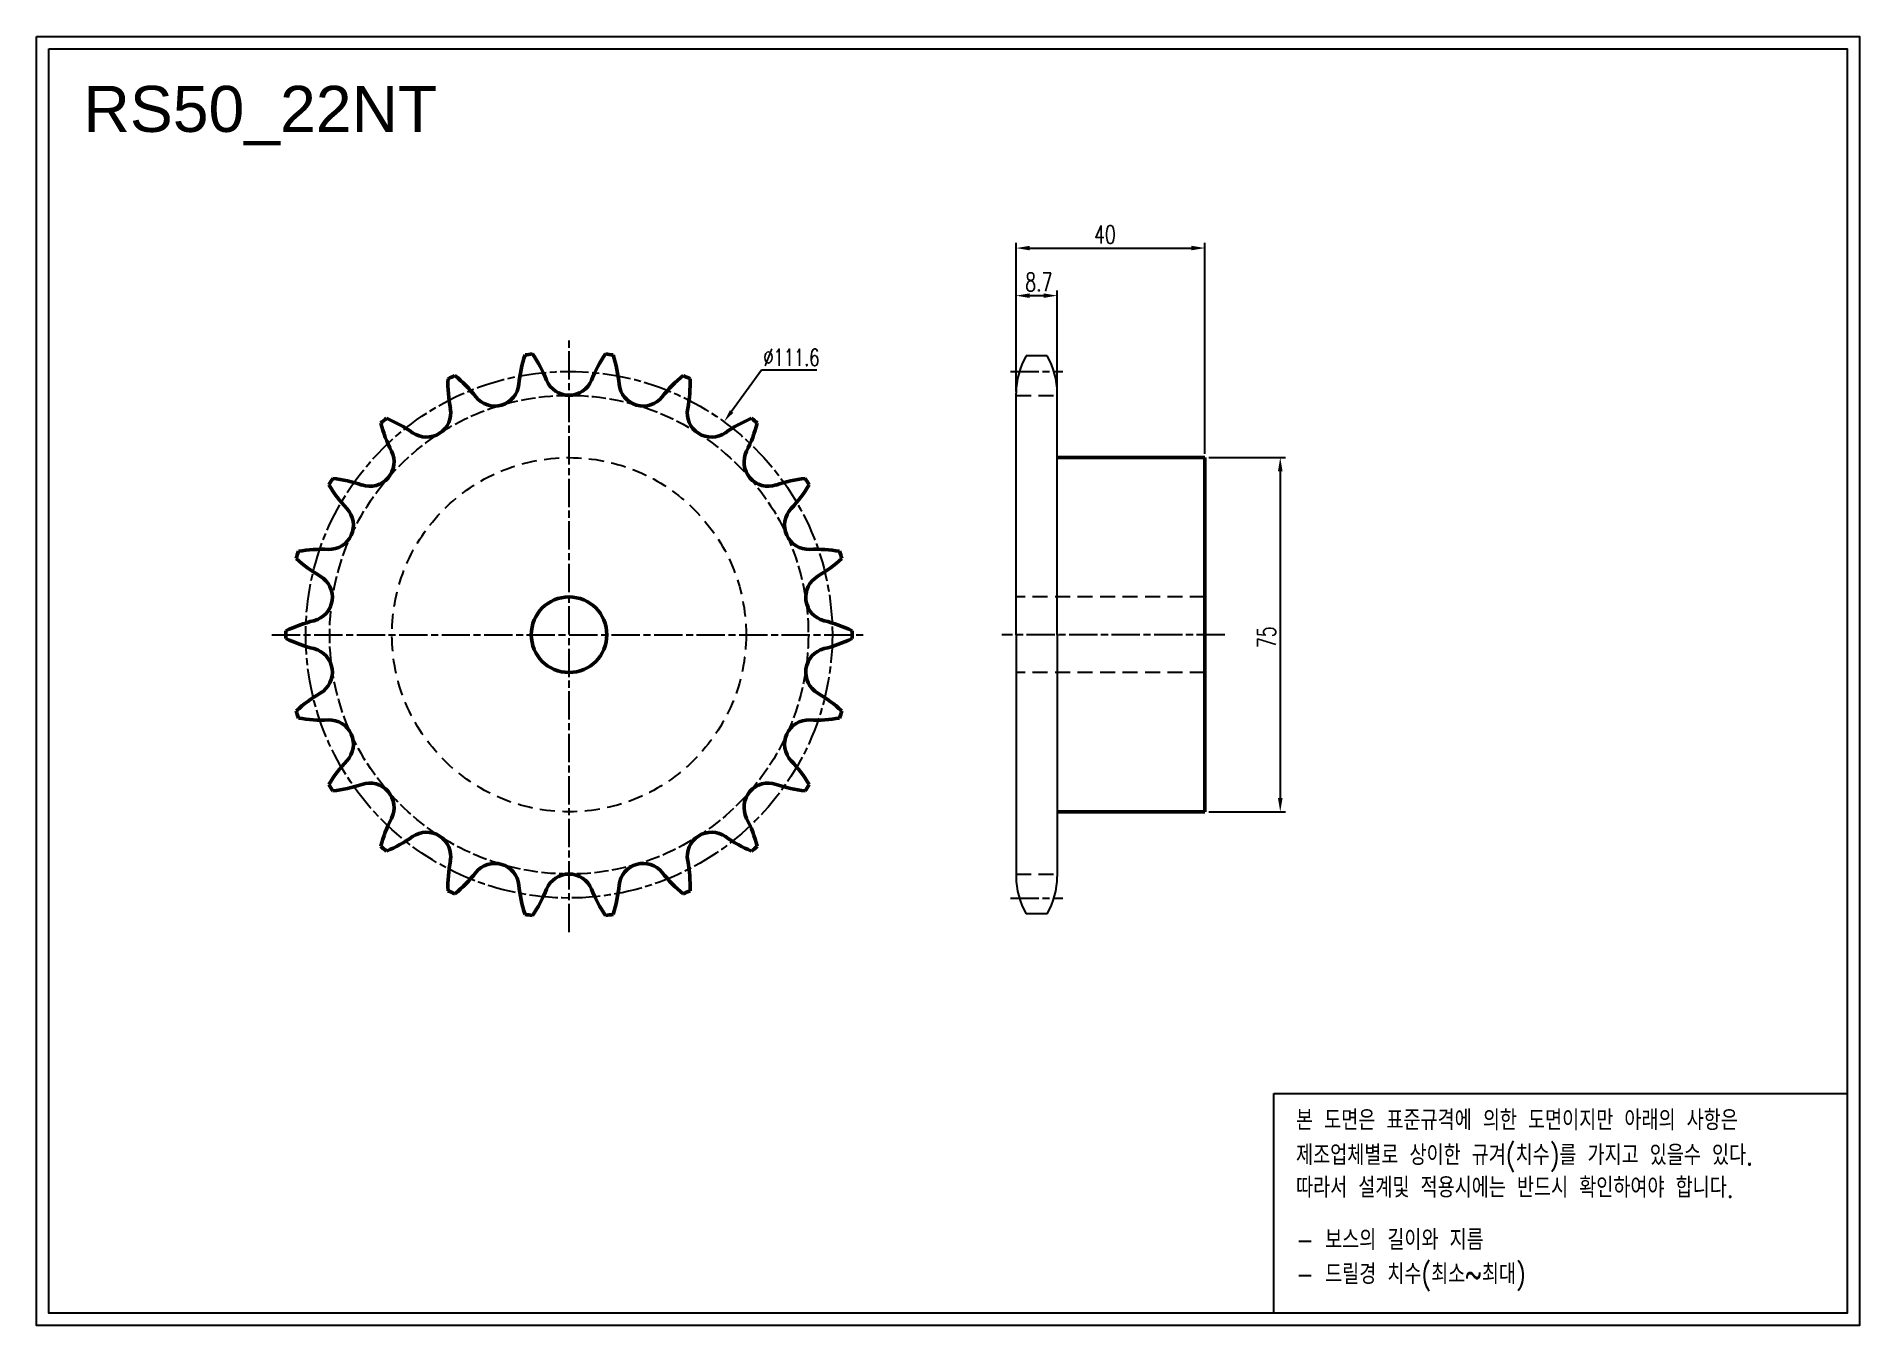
# Model space of a CAD drawing. Header units: millimetres. Extents: x 1069 to 1455, y 549 to 822.
import ezdxf

# ---------------------------------------------------------------- set-up
doc = ezdxf.new("R2010")
doc.units = ezdxf.units.MM
for name, pattern in [('AM_ISO02W050', [7.5, 6, -1.5]), ('AM_ISO02W050x2', [3.75, 3, -0.75]), ('AM_ISO08W050', [18, 12, -1.5, 3, -1.5]), ('AM_ISO08W050x2', [9, 6, -0.75, 1.5, -0.75]), ('HIDDEN', [9.525, 6.35, -3.175])]:
    doc.linetypes.add(name, pattern=pattern)
for name, color, linetype, lineweight in [('1', 7, 'Continuous', 50), ('2', 6, 'AM_ISO02W050', 25), ('22', 30, 'AM_ISO08W050', 25), ('VIS', 7, 'Continuous', 50)]:
    doc.layers.add(name, color=color, linetype=linetype, lineweight=lineweight)
doc.layers.add('HL', color=2, linetype='HIDDEN')
doc.layers.add('S-DIM', color=7, linetype='Continuous')
doc.styles.add('HAN', font='ROMANS.shx', dxfattribs={"width": 0.7, "bigfont": 'whgtxt.shx'})
doc.styles.add('HSG', font='SIMPLEX.shx', dxfattribs={"width": 0.7, "bigfont": 'HSG.shx'})
doc.styles.get("Standard").update_dxf_attribs({"font": 'arial.ttf'})
doc.dimstyles.new('APP4', dxfattribs={"dimscale": 1.6, "dimtxt": 2.4, "dimasz": 1.8, "dimexe": 0.7, "dimexo": 0.5, "dimgap": 0.6, "dimtad": 1, "dimtoh": 1, "dimdec": 1, "dimrnd": 0.01, "dimzin": 9, "dimdsep": 46, "dimtxsty": 'HSG', "dimcen": 0, "dimclrd": 1, "dimclre": 1, "dimclrt": 256, "dimazin": 2, "dimtp": 1, "dimtm": 1, "dimtfac": 0.5, "dimtdec": 1, "dimtofl": 0, "dimtmove": 0, "dimatfit": 3, "dimfxl": 0, "dimtvp": 1, "dimtolj": 2, "dimlwd": -1, "dimlwe": -1, "dimarcsym": 0})
doc.dimstyles.new('APP6', dxfattribs={"dimscale": 1.5, "dimtxt": 2.4, "dimasz": 1.8, "dimexe": 0.7, "dimexo": 0.5, "dimgap": 0.6, "dimtad": 1, "dimtoh": 1, "dimdec": 1, "dimrnd": 0.01, "dimzin": 9, "dimdsep": 46, "dimtxsty": 'HSG', "dimcen": 0, "dimclrd": 1, "dimclre": 1, "dimclrt": 256, "dimazin": 2, "dimtp": 1, "dimtm": 1, "dimtfac": 0.5, "dimtdec": 1, "dimtofl": 0, "dimtmove": 0, "dimatfit": 3, "dimfxl": 0, "dimtvp": 1, "dimtolj": 2, "dimlwd": -1, "dimlwe": -1, "dimarcsym": 0})

# ---------------------------------------------------------------- blocks, each defined once
blk = doc.blocks.new('*D1')
at = {"layer": 'Defpoints', "color": 0, "transparency": 16777216}
for p in [(1214.35, 740.25), (1148.68, 650.08)]:
    blk.add_point(p, dxfattribs=at)
at = {"layer": 'S-DIM', "color": 1, "transparency": 16777216}
for p, q in [((1222.31, 751.18), (1215.94, 742.43)), ((1234.01, 751.18), (1222.31, 751.18))]:
    blk.add_line(p, q, dxfattribs=at)
blk.add_solid([(1215.57, 742.69), (1216.3, 742.16), (1214.35, 740.25)], dxfattribs=at)
at = {"layer": 'S-DIM', "transparency": 16777216, "insert": (1228.61, 753.88), "char_height": 3.6, "attachment_point": 5, "style": 'HSG'}
blk.add_mtext('\\A2;∅111.6', dxfattribs=at)
blk = doc.blocks.new('*D2')
at = {"layer": 'Defpoints', "color": 0, "transparency": 16777216}
for p in [(1284.9, 766.96), (1276.2, 745.85), (1284.9, 745.85)]:
    blk.add_point(p, dxfattribs=at)
at = {"layer": 'S-DIM', "color": 1, "transparency": 16777216}
for p, q in [((1276.2, 746.65), (1276.2, 768.08)), ((1279.08, 766.96), (1282.02, 766.96)), ((1284.9, 746.65), (1284.9, 768.08))]:
    blk.add_line(p, q, dxfattribs=at)
for points in [[(1279.08, 767.44), (1279.08, 766.48), (1276.2, 766.96)], [(1282.02, 767.44), (1282.02, 766.48), (1284.9, 766.96)]]:
    blk.add_solid(points, dxfattribs=at)
at = {"layer": 'S-DIM', "transparency": 16777216, "insert": (1281.02, 769.84), "char_height": 3.84, "attachment_point": 5, "style": 'HSG'}
blk.add_mtext('\\A2;8.7', dxfattribs=at)
blk = doc.blocks.new('*D3')
at = {"layer": 'Defpoints', "color": 0, "transparency": 16777216}
for p in [(1316.2, 777.04), (1276.2, 745.85), (1316.2, 732.66)]:
    blk.add_point(p, dxfattribs=at)
at = {"layer": 'S-DIM', "color": 1, "transparency": 16777216}
for p, q in [((1276.2, 746.65), (1276.2, 778.16)), ((1279.08, 777.04), (1313.32, 777.04)), ((1316.2, 733.46), (1316.2, 778.16))]:
    blk.add_line(p, q, dxfattribs=at)
for points in [[(1279.08, 777.52), (1279.08, 776.56), (1276.2, 777.04)], [(1313.32, 777.52), (1313.32, 776.56), (1316.2, 777.04)]]:
    blk.add_solid(points, dxfattribs=at)
at = {"layer": 'S-DIM', "transparency": 16777216, "insert": (1295.01, 779.92), "char_height": 3.84, "attachment_point": 5, "style": 'HSG'}
blk.add_mtext('\\A2;40', dxfattribs=at)
blk = doc.blocks.new('*D4')
at = {"layer": 'Defpoints', "color": 0, "transparency": 16777216}
for p in [(1316.2, 732.66), (1316.2, 657.66), (1332.14, 657.66)]:
    blk.add_point(p, dxfattribs=at)
at = {"layer": 'S-DIM', "color": 1, "transparency": 16777216}
for p, q in [((1317, 732.66), (1333.26, 732.66)), ((1332.14, 729.78), (1332.14, 660.54)), ((1317, 657.66), (1333.26, 657.66))]:
    blk.add_line(p, q, dxfattribs=at)
for points in [[(1331.66, 729.78), (1332.62, 729.78), (1332.14, 732.66)], [(1331.66, 660.54), (1332.62, 660.54), (1332.14, 657.66)]]:
    blk.add_solid(points, dxfattribs=at)
at = {"layer": 'S-DIM', "transparency": 16777216, "insert": (1329.26, 694.61), "char_height": 3.84, "attachment_point": 5, "rotation": 90, "style": 'HSG'}
blk.add_mtext('\\A2;75', dxfattribs=at)

msp = doc.modelspace()

# ---------------------------------------------------------------- linework, layer by layer
for p, q in [((1282.78, 754.24), (1278.33, 754.24)), ((1276.2, 695.16), (1276.2, 746.31)), ((1284.9, 695.16), (1284.9, 746.31)), ((1276.2, 695.16), (1276.2, 643.96)), ((1284.9, 695.16), (1284.9, 643.96)), ((1282.78, 636.03), (1278.33, 636.03))]:
    msp.add_line(p, q)
for points in [[(1068.72, 821.85), (1454.82, 821.85), (1454.82, 548.85), (1068.72, 548.85)], [(1071.32, 819.25), (1452.22, 819.25), (1452.22, 551.45), (1071.32, 551.45)]]:
    msp.add_lwpolyline(points, close=True)
at = {"color": 6}
msp.add_lwpolyline([(1330.78, 597.98), (1452.22, 597.98), (1452.22, 551.45), (1330.78, 551.45)], close=True, dxfattribs=at)
for centre, start, end in [((1292.08, 746.31), 150, 180), ((1269.03, 746.31), 0, 30), ((1292.08, 643.96), 180, 210), ((1269.03, 643.96), 330, 0)]:
    msp.add_arc(centre, 15.87, start, end)
at = {"layer": '1'}
for centre, radius, start, end in [((1200.01, 745.32), 29.26, 161.919, 174.3182), ((1181.51, 695.16), 59.97, 97.4219, 98.9417), ((1149.64, 738.08), 29.26, 22.0455, 34.4446), ((1213.39, 738.08), 29.26, 145.5554, 157.9545), ((1181.51, 695.16), 59.97, 81.0583, 82.5781), ((1163.02, 745.32), 29.26, 5.6818, 18.081), ((1185.13, 748.5), 29.26, 178.2827, 190.6818), ((1181.51, 695.16), 59.97, 113.7856, 115.3053), ((1138.84, 727.36), 29.26, 38.4091, 50.8082), ((1181.51, 750.99), 5.13, 202.0455, 337.9545), ((1224.19, 727.36), 29.26, 129.1918, 141.5909), ((1181.51, 695.16), 59.97, 64.6947, 66.2144), ((1177.9, 748.5), 29.26, 349.3182, 1.7173), ((1165.79, 748.72), 5.13, 218.4091, 354.3182), ((1197.24, 748.72), 5.13, 185.6818, 321.5909), ((1151.33, 742.12), 5.13, 234.7727, 10.6818), ((1211.69, 742.12), 5.13, 169.3182, 305.2273), ((1181.51, 695.16), 59.97, 130.1492, 131.669), ((1169.95, 747.36), 29.26, 194.6463, 207.0455), ((1131.49, 714.03), 29.26, 54.7727, 67.1719), ((1231.53, 714.03), 29.26, 112.8281, 125.2273), ((1193.07, 747.36), 29.26, 332.9545, 345.3537), ((1181.51, 695.16), 59.97, 48.331, 49.8508), ((1139.32, 731.72), 5.13, 251.1364, 27.0455), ((1223.7, 731.72), 5.13, 152.9545, 288.8636), ((1181.51, 695.16), 59.97, 146.5128, 148.0326), ((1155.72, 741.98), 29.26, 211.0099, 223.4091), ((1128.2, 699.17), 29.26, 71.1364, 83.5355), ((1234.82, 699.17), 29.26, 96.4645, 108.8636), ((1207.31, 741.98), 29.26, 316.5909, 328.9901), ((1181.51, 695.16), 59.97, 31.9674, 33.4872), ((1130.73, 718.35), 5.13, 267.5, 43.4091), ((1232.29, 718.35), 5.13, 136.5909, 272.5), ((1181.51, 695.16), 59.97, 162.8765, 164.3963), ((1143.57, 732.82), 29.26, 227.3736, 239.7727), ((1129.23, 683.99), 29.26, 87.5, 99.8992), ((1233.79, 683.99), 29.26, 80.1008, 92.5), ((1219.46, 732.82), 29.26, 300.2273, 312.6264), ((1181.51, 695.16), 59.97, 15.6037, 17.1235), ((1126.26, 703.1), 5.13, 283.8636, 59.7727), ((1236.77, 703.1), 5.13, 120.2273, 256.1364), ((1181.51, 695.16), 59.97, 179.2401, 180.7599), ((1134.5, 669.72), 29.26, 103.8636, 116.2628), ((1228.53, 669.72), 29.26, 63.7372, 76.1364), ((1181.51, 695.16), 59.97, 359.2401, 0.7599), ((1134.5, 720.61), 29.26, 243.7372, 256.1364), ((1126.26, 687.22), 5.13, 300.2273, 76.1364), ((1236.77, 687.22), 5.13, 103.8636, 239.7727), ((1228.53, 720.61), 29.26, 283.8636, 296.2628), ((1143.57, 657.5), 29.26, 120.2273, 132.6264), ((1219.46, 657.5), 29.26, 47.3736, 59.7727), ((1181.51, 695.16), 59.97, 195.6037, 197.1235), ((1129.23, 706.33), 29.26, 260.1008, 272.5), ((1130.73, 671.97), 5.13, 316.5909, 92.5), ((1232.29, 671.97), 5.13, 87.5, 223.4091), ((1233.79, 706.33), 29.26, 267.5, 279.8992), ((1181.51, 695.16), 59.97, 342.8765, 344.3963), ((1155.72, 648.34), 29.26, 136.5909, 148.9901), ((1207.31, 648.34), 29.26, 31.0099, 43.4091), ((1181.51, 695.16), 59.97, 211.9674, 213.4872), ((1128.2, 691.15), 29.26, 276.4645, 288.8636), ((1139.32, 658.6), 5.13, 332.9545, 108.8636), ((1223.7, 658.6), 5.13, 71.1364, 207.0455), ((1234.82, 691.15), 29.26, 251.1364, 263.5355), ((1181.51, 695.16), 59.97, 326.5128, 328.0326), ((1169.95, 642.96), 29.26, 152.9545, 165.3537), ((1151.33, 648.2), 5.13, 349.3182, 125.2273), ((1211.69, 648.2), 5.13, 54.7727, 190.6818), ((1193.07, 642.96), 29.26, 14.6463, 27.0455), ((1181.51, 695.16), 59.97, 228.331, 229.8508), ((1131.49, 676.29), 29.26, 292.8281, 305.2273), ((1231.53, 676.29), 29.26, 234.7727, 247.1719), ((1181.51, 695.16), 59.97, 310.1492, 311.669), ((1185.13, 641.82), 29.26, 169.3182, 181.7173), ((1165.79, 641.6), 5.13, 5.6818, 141.5909), ((1197.24, 641.6), 5.13, 38.4091, 174.3182), ((1177.9, 641.82), 29.26, 358.2827, 10.6818), ((1181.51, 695.16), 59.97, 244.6947, 246.2144), ((1138.84, 662.96), 29.26, 309.1918, 321.5909), ((1200.01, 645), 29.26, 185.6818, 198.081), ((1149.64, 652.24), 29.26, 325.5554, 337.9545), ((1181.51, 639.34), 5.13, 22.0455, 157.9545), ((1213.39, 652.24), 29.26, 202.0455, 214.4446), ((1163.02, 645), 29.26, 341.919, 354.3182), ((1224.19, 662.96), 29.26, 218.4091, 230.8082), ((1181.51, 695.16), 59.97, 293.7856, 295.3053), ((1181.51, 695.16), 59.97, 261.0583, 262.5781), ((1181.51, 695.16), 59.97, 277.4219, 278.9417)]:
    msp.add_arc(centre, radius, start, end, dxfattribs=at)
at = {"layer": '2', "linetype": 'AM_ISO02W050x2'}
msp.add_circle((1181.51, 695.16), 50.69, dxfattribs=at)
at = {"layer": '22', "linetype": 'AM_ISO08W050x2'}
for p, q in [((1181.51, 632.19), (1181.51, 758.13)), ((1275.03, 750.93), (1286.08, 750.93)), ((1118.54, 695.16), (1244.48, 695.16)), ((1320.42, 695.16), (1273.18, 695.16)), ((1275.03, 639.34), (1286.08, 639.34))]:
    msp.add_line(p, q, dxfattribs=at)
msp.add_circle((1181.51, 695.16), 55.77, dxfattribs=at)
at = {"layer": 'HL', "ltscale": 0.5}
for p, q in [((1276.2, 745.85), (1284.9, 745.85)), ((1316.2, 703.16), (1276.2, 703.16)), ((1316.2, 687.16), (1276.2, 687.16)), ((1276.2, 644.42), (1284.9, 644.42))]:
    msp.add_line(p, q, dxfattribs=at)
msp.add_circle((1181.51, 695.16), 37.5, dxfattribs=at)
at = {"layer": 'VIS'}
for p, q in [((1316.2, 732.66), (1284.9, 732.66)), ((1316.2, 732.66), (1316.2, 657.66)), ((1316.2, 657.66), (1284.9, 657.66))]:
    msp.add_line(p, q, dxfattribs=at)
msp.add_circle((1181.51, 695.16), 8, dxfattribs=at)

# ---------------------------------------------------------------- texts
msp.add_text('RS50_22NT', height=9.75).set_placement((1078.67, 801.64))
at = {"color": 6, "style": 'HAN', "width": 0.8}
for s, p in [('본 도면은 표준규격에 의한 도면이지만 아래의 사항은', (1335.48, 590.22)), ('제조업체별로 상이한 규겨(치수)를 가지고 있을수 있다.', (1335.48, 582.82)), ('따라서 설계및 적용시에는 반드시 확인하여야 합니다.', (1335.48, 575.95)), ('- 보스의 길이와 지름', (1335.48, 564.88)), ('- 드릴경 치수(최소~최대)', (1335.48, 557.61))]:
    msp.add_text(s, height=4.27, dxfattribs=at).set_placement(p)

# ---------------------------------------------------------------- dimensions: what is measured, and where the dimension line sits
at = {"layer": 'S-DIM', "color": 3}
for base, p2, picture, middle in [((1316.2, 777.04), (1316.2, 732.66), '*D3', (1295.01, 777.04)), ((1284.9, 766.96), (1284.9, 745.85), '*D2', (1281.02, 766.96))]:
    dim = msp.add_linear_dim(base=base, p1=(1276.2, 745.85), p2=p2, dimstyle='APP4', dxfattribs=at)
    dim.commit()
    dim.dimension.update_dxf_attribs({"geometry": picture, "text_midpoint": middle, "dimtype": 128})
dim = msp.add_diameter_dim_2p(p1=(1148.68, 650.08), p2=(1214.35, 740.25), dimstyle='APP6', dxfattribs=at)
dim.commit()
dim.dimension.update_dxf_attribs({"geometry": '*D1', "text_midpoint": (1228.61, 751.18), "dimtype": 131})
dim = msp.add_linear_dim(base=(1332.14, 657.66), p1=(1316.2, 732.66), p2=(1316.2, 657.66), angle=90, dimstyle='APP4', dxfattribs=at)
dim.commit()
dim.dimension.update_dxf_attribs({"geometry": '*D4', "text_midpoint": (1332.14, 694.61), "dimtype": 128})

doc.saveas('drawing.dxf')
